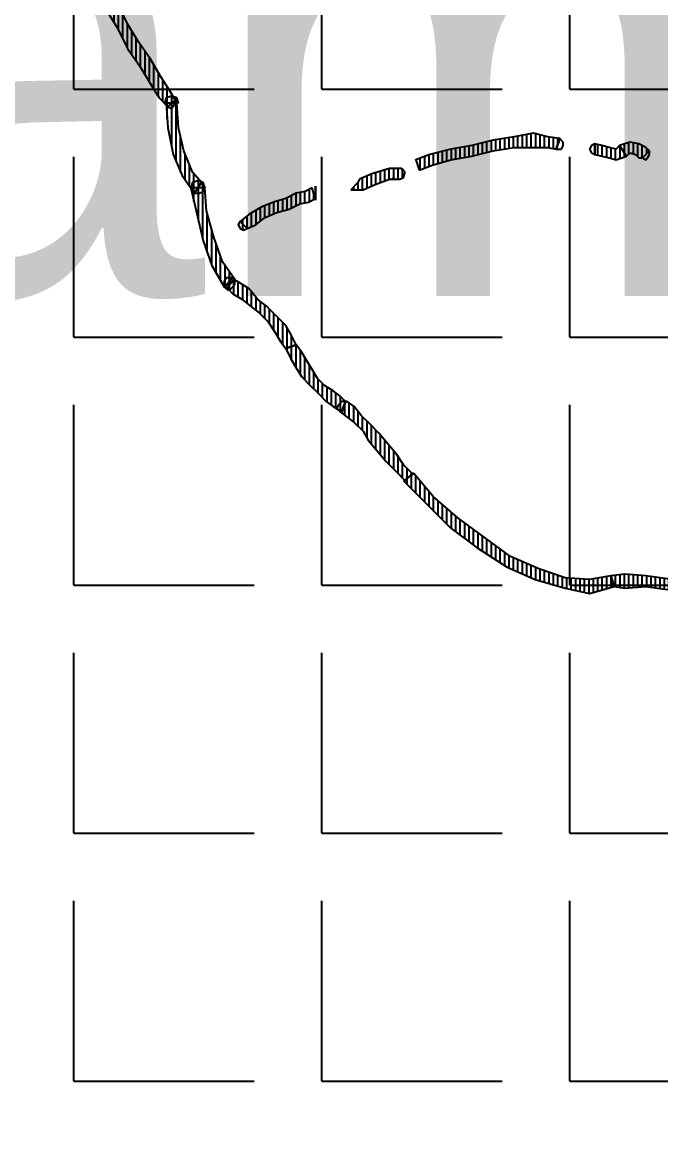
# Model space of a CAD drawing. Header units: millimetres. Extents: x 11489 to 12006, y 36725 to 37730.
# Drawn here: x 11658.64 to 11676.63, y 36900.3 to 36931.5 of the extents above; entities that cross this region are included whole.
import ezdxf

# ---------------------------------------------------------------- set-up
doc = ezdxf.new("R2010")
doc.units = ezdxf.units.MM
doc.layers.add('OC-Mutfak_Ekipman', color=252, linetype='Continuous')
doc.styles.add('TAKSİM', font='GOTHIC.TTF', dxfattribs={"height": 7})
pattern_1 = [(360, (-19413.11011, 29189.02214), (1e-16, 0.125), [25])]

# ---------------------------------------------------------------- blocks, each defined once
blk = doc.blocks.new('A$C0b4f8896')
at = {"ltscale": 30}
h = blk.add_hatch(dxfattribs=at)
h.set_pattern_fill('DC_LINES', color=256, scale=0.1, style=0)
h.set_pattern_definition(pattern_1)
edge = h.paths.add_edge_path(flags=0)
edge.add_line((15.051, 62.141), (15.151, 62.19))
edge.add_line((15.151, 62.19), (15.399, 62.339))
edge.add_line((15.399, 62.339), (15.796, 62.586))
edge.add_line((15.796, 62.586), (16.293, 62.883))
edge.add_line((16.293, 62.883), (16.79, 63.229))
edge.add_line((16.79, 63.229), (17.287, 63.526))
edge.add_line((17.287, 63.526), (17.783, 63.773))
edge.add_line((17.783, 63.773), (18.181, 64.021))
edge.add_line((18.181, 64.021), (18.429, 64.169))
edge.add_line((18.429, 64.169), (18.23, 64.467))
edge.add_line((18.23, 64.467), (17.982, 64.318))
edge.add_line((17.982, 64.318), (17.585, 64.07))
edge.add_line((17.585, 64.07), (17.187, 63.823))
edge.add_line((17.187, 63.823), (16.591, 63.526))
edge.add_line((16.591, 63.526), (16.094, 63.18))
edge.add_line((16.094, 63.18), (15.598, 62.883))
edge.add_line((15.598, 62.883), (15.2, 62.636))
edge.add_line((15.2, 62.636), (14.952, 62.389))
edge.add_line((14.952, 62.389), (15.051, 62.438))
edge.add_line((15.051, 62.438), (14.952, 62.389))
edge.add_line((14.952, 62.389), (14.902, 62.289))
edge.add_line((14.902, 62.289), (14.952, 62.24))
edge.add_line((14.952, 62.24), (15.051, 62.19))
edge.add_line((15.051, 62.19), (15.151, 62.19))
h = blk.add_hatch(dxfattribs=at)
h.set_pattern_fill('DC_LINES', color=256, scale=0.1, style=0)
h.set_pattern_definition(pattern_1)
edge = h.paths.add_edge_path(flags=0)
edge.add_line((18.23, 64.467), (17.982, 64.318))
edge.add_line((17.982, 64.318), (17.585, 64.07))
edge.add_line((17.585, 64.07), (17.187, 63.823))
edge.add_line((17.187, 63.823), (16.591, 63.526))
edge.add_line((16.591, 63.526), (16.094, 63.18))
edge.add_line((16.094, 63.18), (15.598, 62.883))
edge.add_line((15.598, 62.883), (15.2, 62.636))
edge.add_line((15.2, 62.636), (14.952, 62.389))
edge.add_line((14.952, 62.389), (15.151, 62.19))
edge.add_line((15.151, 62.19), (15.399, 62.339))
edge.add_line((15.399, 62.339), (15.796, 62.586))
edge.add_line((15.796, 62.586), (16.293, 62.883))
edge.add_line((16.293, 62.883), (16.79, 63.229))
edge.add_line((16.79, 63.229), (17.287, 63.526))
edge.add_line((17.287, 63.526), (17.783, 63.773))
edge.add_line((17.783, 63.773), (18.181, 64.021))
edge.add_line((18.181, 64.021), (18.429, 64.169))
h = blk.add_hatch(dxfattribs=at)
h.set_pattern_fill('DC_LINES', color=256, scale=0.1, style=0)
h.set_pattern_definition(pattern_1)
edge = h.paths.add_edge_path(flags=0)
edge.add_line((14.952, 62.389), (15.051, 62.438))
edge.add_line((15.051, 62.438), (14.356, 62.389))
edge.add_line((14.356, 62.389), (13.611, 62.24))
edge.add_line((13.611, 62.24), (13.015, 61.992))
edge.add_line((13.015, 61.992), (12.518, 61.646))
edge.add_line((12.518, 61.646), (12.816, 61.448))
edge.add_line((12.816, 61.448), (13.114, 61.695))
edge.add_line((13.114, 61.695), (13.71, 61.943))
edge.add_line((13.71, 61.943), (14.356, 62.092))
edge.add_line((14.356, 62.092), (15.051, 62.141))
edge.add_line((15.051, 62.141), (15.151, 62.19))
edge.add_line((15.151, 62.19), (15.051, 62.092))
edge.add_line((15.051, 62.092), (15.2, 62.141))
edge.add_line((15.2, 62.141), (15.25, 62.289))
edge.add_line((15.25, 62.289), (15.2, 62.438))
edge.add_line((15.2, 62.438), (15.051, 62.487))
h = blk.add_hatch(dxfattribs=at)
h.set_pattern_fill('DC_LINES', color=256, scale=0.1, style=0)
h.set_pattern_definition(pattern_1)
edge = h.paths.add_edge_path(flags=0)
edge.add_line((12.667, 61.35), (12.816, 61.448))
edge.add_line((12.816, 61.448), (13.114, 61.695))
edge.add_line((13.114, 61.695), (13.71, 61.943))
edge.add_line((13.71, 61.943), (14.356, 62.092))
edge.add_line((14.356, 62.092), (15.051, 62.141))
edge.add_line((15.051, 62.141), (15.051, 62.438))
edge.add_line((15.051, 62.438), (14.356, 62.389))
edge.add_line((14.356, 62.389), (13.611, 62.24))
edge.add_line((13.611, 62.24), (13.015, 61.992))
edge.add_line((13.015, 61.992), (12.518, 61.646))
edge.add_line((12.518, 61.646), (12.667, 61.745))
edge.add_line((12.667, 61.745), (12.518, 61.646))
edge.add_line((12.518, 61.646), (12.518, 61.498))
edge.add_line((12.518, 61.498), (12.568, 61.398))
edge.add_line((12.568, 61.398), (12.717, 61.35))
edge.add_line((12.717, 61.35), (12.816, 61.448))
h = blk.add_hatch(dxfattribs=at)
h.set_pattern_fill('DC_LINES', color=256, scale=0.1, style=0)
h.set_pattern_definition(pattern_1)
edge = h.paths.add_edge_path(flags=0)
edge.add_line((9.836, 60.756), (10.084, 60.508))
edge.add_line((10.084, 60.508), (10.581, 60.854))
edge.add_line((10.581, 60.854), (11.276, 61.102))
edge.add_line((11.276, 61.102), (12.021, 61.3))
edge.add_line((12.021, 61.3), (12.667, 61.35))
edge.add_line((12.667, 61.35), (12.667, 61.745))
edge.add_line((12.667, 61.745), (12.021, 61.597))
edge.add_line((12.021, 61.597), (11.177, 61.398))
edge.add_line((11.177, 61.398), (10.481, 61.151))
edge.add_line((10.481, 61.151), (9.885, 60.806))
edge.add_line((9.885, 60.806), (10.134, 60.558))
edge.add_line((10.134, 60.558), (9.885, 60.806))
edge.add_line((9.885, 60.806), (9.786, 60.706))
edge.add_line((9.786, 60.706), (9.836, 60.607))
edge.add_line((9.836, 60.607), (9.935, 60.508))
edge.add_line((9.935, 60.508), (10.084, 60.508))
h = blk.add_hatch(dxfattribs=at)
h.set_pattern_fill('DC_LINES', color=256, scale=0.1, style=0)
h.set_pattern_definition(pattern_1)
edge = h.paths.add_edge_path(flags=0)
edge.add_line((12.518, 61.646), (12.667, 61.745))
edge.add_line((12.667, 61.745), (12.021, 61.597))
edge.add_line((12.021, 61.597), (11.177, 61.398))
edge.add_line((11.177, 61.398), (10.481, 61.151))
edge.add_line((10.481, 61.151), (9.885, 60.806))
edge.add_line((9.885, 60.806), (10.084, 60.508))
edge.add_line((10.084, 60.508), (10.581, 60.854))
edge.add_line((10.581, 60.854), (11.276, 61.102))
edge.add_line((11.276, 61.102), (12.021, 61.3))
edge.add_line((12.021, 61.3), (12.667, 61.35))
edge.add_line((12.667, 61.35), (12.816, 61.448))
edge.add_line((12.816, 61.448), (12.667, 61.35))
edge.add_line((12.667, 61.35), (12.816, 61.398))
edge.add_line((12.816, 61.398), (12.866, 61.548))
edge.add_line((12.866, 61.548), (12.816, 61.695))
edge.add_line((12.816, 61.695), (12.667, 61.745))
h = blk.add_hatch(dxfattribs=at)
h.set_pattern_fill('DC_LINES', color=256, scale=0.1, style=0)
h.set_pattern_definition(pattern_1)
edge = h.paths.add_edge_path(flags=0)
edge.add_line((9.836, 60.756), (9.836, 60.706))
edge.add_line((9.836, 60.706), (9.687, 60.558))
edge.add_line((9.687, 60.558), (9.537, 60.311))
edge.add_line((9.537, 60.311), (9.339, 60.063))
edge.add_line((9.339, 60.063), (9.14, 59.815))
edge.add_line((9.14, 59.815), (8.892, 59.568))
edge.add_line((8.892, 59.568), (8.594, 59.37))
edge.add_line((8.594, 59.37), (8.345, 59.222))
edge.add_line((8.345, 59.222), (8.147, 59.073))
edge.add_line((8.147, 59.073), (8.246, 58.776))
edge.add_line((8.246, 58.776), (8.544, 58.925))
edge.add_line((8.544, 58.925), (8.792, 59.073))
edge.add_line((8.792, 59.073), (9.09, 59.37))
edge.add_line((9.09, 59.37), (9.339, 59.618))
edge.add_line((9.339, 59.618), (9.537, 59.865))
edge.add_line((9.537, 59.865), (9.836, 60.112))
edge.add_line((9.836, 60.112), (9.984, 60.359))
edge.add_line((9.984, 60.359), (10.134, 60.607))
edge.add_line((10.134, 60.607), (10.134, 60.558))
edge.add_line((10.134, 60.558), (10.134, 60.607))
edge.add_line((10.134, 60.607), (10.134, 60.756))
edge.add_line((10.134, 60.756), (10.034, 60.806))
edge.add_line((10.034, 60.806), (9.885, 60.806))
edge.add_line((9.885, 60.806), (9.836, 60.706))
h = blk.add_hatch(dxfattribs=at)
h.set_pattern_fill('DC_LINES', color=256, scale=0.1, style=0)
h.set_pattern_definition(pattern_1)
edge = h.paths.add_edge_path(flags=0)
edge.add_line((9.885, 60.806), (9.836, 60.706))
edge.add_line((9.836, 60.706), (9.687, 60.558))
edge.add_line((9.687, 60.558), (9.537, 60.311))
edge.add_line((9.537, 60.311), (9.339, 60.063))
edge.add_line((9.339, 60.063), (9.14, 59.815))
edge.add_line((9.14, 59.815), (8.892, 59.568))
edge.add_line((8.892, 59.568), (8.594, 59.37))
edge.add_line((8.594, 59.37), (8.345, 59.222))
edge.add_line((8.345, 59.222), (8.147, 59.073))
edge.add_line((8.147, 59.073), (8.246, 58.776))
edge.add_line((8.246, 58.776), (8.544, 58.925))
edge.add_line((8.544, 58.925), (8.792, 59.073))
edge.add_line((8.792, 59.073), (9.09, 59.37))
edge.add_line((9.09, 59.37), (9.339, 59.618))
edge.add_line((9.339, 59.618), (9.537, 59.865))
edge.add_line((9.537, 59.865), (9.836, 60.112))
edge.add_line((9.836, 60.112), (9.984, 60.359))
edge.add_line((9.984, 60.359), (10.134, 60.607))
edge.add_line((10.134, 60.607), (10.084, 60.508))
edge.add_line((10.084, 60.508), (10.134, 60.607))
edge.add_line((10.134, 60.607), (10.134, 60.756))
edge.add_line((10.134, 60.756), (10.034, 60.806))
edge.add_line((10.034, 60.806), (9.885, 60.806))
edge.add_line((9.885, 60.806), (9.836, 60.706))
h = blk.add_hatch(dxfattribs=at)
h.set_pattern_fill('DC_LINES', color=256, scale=0.1, style=0)
h.set_pattern_definition(pattern_1)
edge = h.paths.add_edge_path(flags=0)
edge.add_line((11.723, 60.359), (11.624, 60.409))
edge.add_line((11.624, 60.409), (11.524, 60.359))
edge.add_line((11.524, 60.359), (11.475, 60.261))
edge.add_line((11.475, 60.261), (11.524, 60.162))
h = blk.add_hatch(dxfattribs=at)
h.set_pattern_fill('DC_LINES', color=256, scale=0.1, style=0)
h.set_pattern_definition(pattern_1)
edge = h.paths.add_edge_path(flags=0)
edge.add_line((12.319, 58.232), (12.667, 58.331))
edge.add_line((12.667, 58.331), (12.568, 58.529))
edge.add_line((12.568, 58.529), (12.518, 58.776))
edge.add_line((12.518, 58.776), (12.369, 59.073))
edge.add_line((12.369, 59.073), (12.27, 59.42))
edge.add_line((12.27, 59.42), (12.121, 59.767))
edge.add_line((12.121, 59.767), (11.922, 60.112))
edge.add_line((11.922, 60.112), (11.723, 60.359))
edge.add_line((11.723, 60.359), (11.524, 60.162))
edge.add_line((11.524, 60.162), (11.624, 59.915))
edge.add_line((11.624, 59.915), (11.822, 59.667))
edge.add_line((11.822, 59.667), (11.971, 59.321))
edge.add_line((11.971, 59.321), (12.071, 58.975))
edge.add_line((12.071, 58.975), (12.22, 58.678))
edge.add_line((12.22, 58.678), (12.27, 58.431))
edge.add_line((12.27, 58.431), (12.369, 58.232))
edge.add_line((12.369, 58.232), (12.717, 58.232))
h = blk.add_hatch(dxfattribs=at)
h.set_pattern_fill('DC_LINES', color=256, scale=0.1, style=0)
h.set_pattern_definition(pattern_1)
edge = h.paths.add_edge_path(flags=0)
edge.add_line((8.147, 59.073), (7.849, 58.925))
edge.add_line((7.849, 58.925), (7.6, 58.776))
edge.add_line((7.6, 58.776), (7.352, 58.628))
edge.add_line((7.352, 58.628), (7.103, 58.381))
edge.add_line((7.103, 58.381), (6.905, 58.183))
edge.add_line((6.905, 58.183), (6.656, 57.936))
edge.add_line((6.656, 57.936), (6.507, 57.737))
edge.add_line((6.507, 57.737), (6.358, 57.49))
edge.add_line((6.358, 57.49), (6.656, 57.392))
edge.add_line((6.656, 57.392), (6.805, 57.54))
edge.add_line((6.805, 57.54), (6.954, 57.737))
edge.add_line((6.954, 57.737), (7.103, 57.985))
edge.add_line((7.103, 57.985), (7.302, 58.183))
edge.add_line((7.302, 58.183), (7.551, 58.331))
edge.add_line((7.551, 58.331), (7.799, 58.479))
edge.add_line((7.799, 58.479), (8.047, 58.628))
edge.add_line((8.047, 58.628), (8.246, 58.776))
h = blk.add_hatch(dxfattribs=at)
h.set_pattern_fill('DC_LINES', color=256, scale=0.1, style=0)
h.set_pattern_definition(pattern_1)
edge = h.paths.add_edge_path(flags=0)
edge.add_line((8.147, 59.073), (7.849, 58.925))
edge.add_line((7.849, 58.925), (7.6, 58.776))
edge.add_line((7.6, 58.776), (7.352, 58.628))
edge.add_line((7.352, 58.628), (7.103, 58.381))
edge.add_line((7.103, 58.381), (6.905, 58.183))
edge.add_line((6.905, 58.183), (6.656, 57.936))
edge.add_line((6.656, 57.936), (6.507, 57.737))
edge.add_line((6.507, 57.737), (6.358, 57.49))
edge.add_line((6.358, 57.49), (6.656, 57.392))
edge.add_line((6.656, 57.392), (6.805, 57.54))
edge.add_line((6.805, 57.54), (6.954, 57.737))
edge.add_line((6.954, 57.737), (7.103, 57.985))
edge.add_line((7.103, 57.985), (7.302, 58.183))
edge.add_line((7.302, 58.183), (7.551, 58.331))
edge.add_line((7.551, 58.331), (7.799, 58.479))
edge.add_line((7.799, 58.479), (8.047, 58.628))
edge.add_line((8.047, 58.628), (8.246, 58.776))
h = blk.add_hatch(dxfattribs=at)
h.set_pattern_fill('DC_LINES', color=256, scale=0.1, style=0)
h.set_pattern_definition(pattern_1)
edge = h.paths.add_edge_path(flags=0)
edge.add_line((6.358, 57.49), (6.358, 57.54))
edge.add_line((6.358, 57.54), (6.209, 57.342))
edge.add_line((6.209, 57.342), (6.06, 57.144))
edge.add_line((6.06, 57.144), (5.812, 56.896))
edge.add_line((5.812, 56.896), (5.564, 56.748))
edge.add_line((5.564, 56.748), (5.266, 56.501))
edge.add_line((5.266, 56.501), (4.967, 56.254))
edge.add_line((4.967, 56.254), (4.669, 55.957))
edge.add_line((4.669, 55.957), (4.421, 55.709))
edge.add_line((4.421, 55.709), (4.62, 55.512))
edge.add_line((4.62, 55.512), (4.868, 55.759))
edge.add_line((4.868, 55.759), (5.166, 55.957))
edge.add_line((5.166, 55.957), (5.464, 56.204))
edge.add_line((5.464, 56.204), (5.762, 56.451))
edge.add_line((5.762, 56.451), (6.011, 56.698))
edge.add_line((6.011, 56.698), (6.259, 56.946))
edge.add_line((6.259, 56.946), (6.507, 57.144))
edge.add_line((6.507, 57.144), (6.656, 57.342))
edge.add_line((6.656, 57.342), (6.656, 57.392))
edge.add_line((6.656, 57.392), (6.656, 57.342))
edge.add_line((6.656, 57.342), (6.656, 57.49))
edge.add_line((6.656, 57.49), (6.557, 57.589))
edge.add_line((6.557, 57.589), (6.458, 57.639))
edge.add_line((6.458, 57.639), (6.358, 57.54))
h = blk.add_hatch(dxfattribs=at)
h.set_pattern_fill('DC_LINES', color=256, scale=0.1, style=0)
h.set_pattern_definition(pattern_1)
edge = h.paths.add_edge_path(flags=0)
edge.add_line((6.358, 57.49), (6.358, 57.54))
edge.add_line((6.358, 57.54), (6.209, 57.342))
edge.add_line((6.209, 57.342), (6.06, 57.144))
edge.add_line((6.06, 57.144), (5.812, 56.896))
edge.add_line((5.812, 56.896), (5.564, 56.748))
edge.add_line((5.564, 56.748), (5.266, 56.501))
edge.add_line((5.266, 56.501), (4.967, 56.254))
edge.add_line((4.967, 56.254), (4.669, 55.957))
edge.add_line((4.669, 55.957), (4.421, 55.709))
edge.add_line((4.421, 55.709), (4.62, 55.512))
edge.add_line((4.62, 55.512), (4.868, 55.759))
edge.add_line((4.868, 55.759), (5.166, 55.957))
edge.add_line((5.166, 55.957), (5.464, 56.204))
edge.add_line((5.464, 56.204), (5.762, 56.451))
edge.add_line((5.762, 56.451), (6.011, 56.698))
edge.add_line((6.011, 56.698), (6.259, 56.946))
edge.add_line((6.259, 56.946), (6.507, 57.144))
edge.add_line((6.507, 57.144), (6.656, 57.342))
edge.add_line((6.656, 57.342), (6.656, 57.392))
h = blk.add_hatch(dxfattribs=at)
h.set_pattern_fill('DC_LINES', color=256, scale=0.1, style=0)
h.set_pattern_definition(pattern_1)
edge = h.paths.add_edge_path(flags=0)
edge.add_line((13.164, 55.759), (13.213, 55.809))
edge.add_line((13.213, 55.809), (13.213, 56.154))
edge.add_line((13.213, 56.154), (13.064, 56.649))
edge.add_line((13.064, 56.649), (12.915, 56.995))
edge.add_line((12.915, 56.995), (12.816, 57.045))
edge.add_line((12.816, 57.045), (12.617, 57.243))
edge.add_line((12.617, 57.243), (12.617, 56.896))
edge.add_line((12.617, 56.896), (12.766, 56.551))
edge.add_line((12.766, 56.551), (12.915, 56.154))
edge.add_line((12.915, 56.154), (12.915, 56.006))
edge.add_line((12.915, 56.006), (12.965, 56.056))
edge.add_line((12.965, 56.056), (12.915, 56.006))
edge.add_line((12.915, 56.006), (12.915, 55.857))
edge.add_line((12.915, 55.857), (12.965, 55.759))
edge.add_line((12.965, 55.759), (13.114, 55.709))
edge.add_line((13.114, 55.709), (13.213, 55.809))
h = blk.add_hatch(dxfattribs=at)
h.set_pattern_fill('DC_LINES', color=256, scale=0.1, style=0)
h.set_pattern_definition(pattern_1)
edge = h.paths.add_edge_path(flags=0)
edge.add_line((1.739, 49.921), (1.639, 50.515))
edge.add_line((1.639, 50.515), (1.689, 51.207))
edge.add_line((1.689, 51.207), (1.937, 51.949))
edge.add_line((1.937, 51.949), (2.285, 52.741))
edge.add_line((2.285, 52.741), (2.831, 53.482))
edge.add_line((2.831, 53.482), (3.378, 54.225))
edge.add_line((3.378, 54.225), (3.974, 54.918))
edge.add_line((3.974, 54.918), (4.62, 55.462))
edge.add_line((4.62, 55.462), (4.421, 55.759))
edge.add_line((4.421, 55.759), (3.775, 55.115))
edge.add_line((3.775, 55.115), (3.08, 54.423))
edge.add_line((3.08, 54.423), (2.533, 53.681))
edge.add_line((2.533, 53.681), (1.987, 52.84))
edge.add_line((1.987, 52.84), (1.639, 52.048))
edge.add_line((1.639, 52.048), (1.391, 51.207))
edge.add_line((1.391, 51.207), (1.242, 50.515))
edge.add_line((1.242, 50.515), (1.441, 49.821))
h = blk.add_hatch(dxfattribs=at)
h.set_pattern_fill('DC_LINES', color=256, scale=0.1, style=0)
h.set_pattern_definition(pattern_1)
edge = h.paths.add_edge_path(flags=0)
edge.add_line((4.421, 55.709), (4.421, 55.759))
edge.add_line((4.421, 55.759), (3.775, 55.115))
edge.add_line((3.775, 55.115), (3.08, 54.423))
edge.add_line((3.08, 54.423), (2.533, 53.681))
edge.add_line((2.533, 53.681), (1.987, 52.84))
edge.add_line((1.987, 52.84), (1.639, 52.048))
edge.add_line((1.639, 52.048), (1.391, 51.207))
edge.add_line((1.391, 51.207), (1.242, 50.515))
edge.add_line((1.242, 50.515), (1.441, 49.821))
edge.add_line((1.441, 49.821), (1.739, 49.921))
edge.add_line((1.739, 49.921), (1.639, 50.515))
edge.add_line((1.639, 50.515), (1.689, 51.207))
edge.add_line((1.689, 51.207), (1.937, 51.949))
edge.add_line((1.937, 51.949), (2.285, 52.741))
edge.add_line((2.285, 52.741), (2.831, 53.482))
edge.add_line((2.831, 53.482), (3.378, 54.225))
edge.add_line((3.378, 54.225), (3.974, 54.918))
edge.add_line((3.974, 54.918), (4.62, 55.462))
edge.add_line((4.62, 55.462), (4.62, 55.512))
h = blk.add_hatch(dxfattribs=at)
h.set_pattern_fill('DC_LINES', color=256, scale=0.1, style=0)
h.set_pattern_definition(pattern_1)
edge = h.paths.add_edge_path(flags=0)
edge.add_line((14.058, 51.355), (14.107, 51.702))
edge.add_line((14.107, 51.702), (14.207, 52.098))
edge.add_line((14.207, 52.098), (14.107, 52.642))
edge.add_line((14.107, 52.642), (14.008, 53.235))
edge.add_line((14.008, 53.235), (13.859, 53.829))
edge.add_line((13.859, 53.829), (13.76, 54.423))
edge.add_line((13.76, 54.423), (13.611, 55.017))
edge.add_line((13.611, 55.017), (13.462, 55.412))
edge.add_line((13.462, 55.412), (13.164, 55.313))
edge.add_line((13.164, 55.313), (13.313, 54.918))
edge.add_line((13.313, 54.918), (13.462, 54.423))
edge.add_line((13.462, 54.423), (13.561, 53.829))
edge.add_line((13.561, 53.829), (13.71, 53.235))
edge.add_line((13.71, 53.235), (13.809, 52.642))
edge.add_line((13.809, 52.642), (13.809, 52.098))
edge.add_line((13.809, 52.098), (13.809, 51.702))
edge.add_line((13.809, 51.702), (13.76, 51.454))
h = blk.add_hatch(dxfattribs=at)
h.set_pattern_fill('DC_LINES', color=256, scale=0.1, style=0)
h.set_pattern_definition(pattern_1)
edge = h.paths.add_edge_path(flags=0)
edge.add_line((13.859, 49.673), (13.76, 49.772))
edge.add_line((13.76, 49.772), (13.809, 49.97))
edge.add_line((13.809, 49.97), (13.859, 50.168))
edge.add_line((13.859, 50.168), (13.909, 50.366))
edge.add_line((13.909, 50.366), (13.611, 50.366))
edge.add_line((13.611, 50.366), (13.561, 50.168))
edge.add_line((13.561, 50.168), (13.511, 49.97))
edge.add_line((13.511, 49.97), (13.462, 49.772))
edge.add_line((13.462, 49.772), (13.561, 49.476))
h = blk.add_hatch(dxfattribs=at)
h.set_pattern_fill('DC_LINES', color=256, scale=0.1, style=0)
h.set_pattern_definition(pattern_1)
edge = h.paths.add_edge_path(flags=0)
edge.add_line((1.54, 44.231), (1.54, 44.28))
edge.add_line((1.54, 44.28), (1.54, 44.775))
edge.add_line((1.54, 44.775), (1.54, 45.468))
edge.add_line((1.54, 45.468), (1.49, 46.358))
edge.add_line((1.49, 46.358), (1.59, 47.299))
edge.add_line((1.59, 47.299), (1.639, 48.188))
edge.add_line((1.639, 48.188), (1.739, 48.931))
edge.add_line((1.739, 48.931), (1.788, 49.524))
edge.add_line((1.788, 49.524), (1.739, 49.921))
edge.add_line((1.739, 49.921), (1.441, 49.821))
edge.add_line((1.441, 49.821), (1.391, 49.524))
edge.add_line((1.391, 49.524), (1.441, 48.931))
edge.add_line((1.441, 48.931), (1.341, 48.188))
edge.add_line((1.341, 48.188), (1.292, 47.299))
edge.add_line((1.292, 47.299), (1.192, 46.358))
edge.add_line((1.192, 46.358), (1.143, 45.468))
edge.add_line((1.143, 45.468), (1.143, 44.775))
edge.add_line((1.143, 44.775), (1.242, 44.182))
edge.add_line((1.242, 44.182), (1.242, 44.231))
h = blk.add_hatch(dxfattribs=at)
h.set_pattern_fill('DC_LINES', color=256, scale=0.1, style=0)
h.set_pattern_definition(pattern_1)
edge = h.paths.add_edge_path(flags=0)
edge.add_line((1.441, 49.821), (1.391, 49.524))
edge.add_line((1.391, 49.524), (1.441, 48.931))
edge.add_line((1.441, 48.931), (1.341, 48.188))
edge.add_line((1.341, 48.188), (1.292, 47.299))
edge.add_line((1.292, 47.299), (1.192, 46.358))
edge.add_line((1.192, 46.358), (1.143, 45.468))
edge.add_line((1.143, 45.468), (1.143, 44.775))
edge.add_line((1.143, 44.775), (1.242, 44.182))
edge.add_line((1.242, 44.182), (1.54, 44.28))
edge.add_line((1.54, 44.28), (1.54, 44.775))
edge.add_line((1.54, 44.775), (1.54, 45.468))
edge.add_line((1.54, 45.468), (1.49, 46.358))
edge.add_line((1.49, 46.358), (1.59, 47.299))
edge.add_line((1.59, 47.299), (1.639, 48.188))
edge.add_line((1.639, 48.188), (1.739, 48.931))
edge.add_line((1.739, 48.931), (1.788, 49.524))
edge.add_line((1.788, 49.524), (1.739, 49.921))
h = blk.add_hatch(dxfattribs=at)
h.set_pattern_fill('DC_LINES', color=256, scale=0.1, style=0)
h.set_pattern_definition(pattern_1)
edge = h.paths.add_edge_path(flags=0)
edge.add_line((13.71, 48.832), (13.809, 48.931))
edge.add_line((13.809, 48.931), (13.909, 49.129))
edge.add_line((13.909, 49.129), (13.958, 49.376))
edge.add_line((13.958, 49.376), (13.859, 49.673))
edge.add_line((13.859, 49.673), (13.561, 49.476))
edge.add_line((13.561, 49.476), (13.66, 49.376))
edge.add_line((13.66, 49.376), (13.611, 49.228))
edge.add_line((13.611, 49.228), (13.511, 49.129))
edge.add_line((13.511, 49.129), (13.511, 49.03))
for p, q in [((17.585, 64.07), (17.187, 63.823)), ((17.585, 64.07), (17.187, 63.823)), ((17.187, 63.823), (16.591, 63.526)), ((17.187, 63.823), (16.591, 63.526)), ((17.287, 63.526), (17.783, 63.773)), ((17.287, 63.526), (17.783, 63.773)), ((16.591, 63.526), (16.094, 63.18)), ((16.591, 63.526), (16.094, 63.18)), ((16.79, 63.229), (17.287, 63.526)), ((16.79, 63.229), (17.287, 63.526)), ((16.094, 63.18), (15.598, 62.883)), ((16.094, 63.18), (15.598, 62.883)), ((16.293, 62.883), (16.79, 63.229)), ((16.293, 62.883), (16.79, 63.229)), ((15.598, 62.883), (15.2, 62.636)), ((15.598, 62.883), (15.2, 62.636)), ((15.796, 62.586), (16.293, 62.883)), ((15.796, 62.586), (16.293, 62.883)), ((15.051, 62.438), (14.356, 62.389)), ((15.051, 62.438), (14.356, 62.389)), ((15.2, 62.636), (14.952, 62.389)), ((15.2, 62.636), (14.952, 62.389)), ((15.051, 62.487), (14.952, 62.389)), ((14.952, 62.389), (15.051, 62.438)), ((15.051, 62.438), (14.952, 62.389)), ((14.952, 62.389), (15.051, 62.438)), ((15.2, 62.438), (15.051, 62.487)), ((15.051, 62.141), (15.051, 62.438)), ((15.25, 62.289), (15.2, 62.438)), ((15.399, 62.339), (15.796, 62.586)), ((15.399, 62.339), (15.796, 62.586)), ((13.611, 62.24), (13.015, 61.992)), ((13.611, 62.24), (13.015, 61.992)), ((14.356, 62.389), (13.611, 62.24)), ((14.356, 62.389), (13.611, 62.24)), ((13.71, 61.943), (14.356, 62.092)), ((13.71, 61.943), (14.356, 62.092)), ((14.356, 62.092), (15.051, 62.141)), ((14.356, 62.092), (15.051, 62.141)), ((14.952, 62.389), (14.902, 62.289)), ((14.902, 62.289), (14.952, 62.24)), ((14.952, 62.389), (15.151, 62.19)), ((14.952, 62.389), (14.952, 62.389)), ((14.952, 62.24), (15.051, 62.19)), ((15.051, 62.141), (15.151, 62.19)), ((15.051, 62.19), (15.151, 62.19)), ((15.151, 62.19), (15.051, 62.141)), ((15.051, 62.141), (15.151, 62.19)), ((15.151, 62.19), (15.051, 62.092)), ((15.051, 62.141), (15.051, 62.141)), ((15.051, 62.092), (15.2, 62.141)), ((15.151, 62.19), (15.399, 62.339)), ((15.151, 62.19), (15.399, 62.339)), ((15.2, 62.141), (15.25, 62.289)), ((13.015, 61.992), (12.518, 61.646)), ((13.015, 61.992), (12.518, 61.646)), ((13.114, 61.695), (13.71, 61.943)), ((13.114, 61.695), (13.71, 61.943)), ((12.021, 61.597), (11.177, 61.398)), ((12.021, 61.597), (11.177, 61.398)), ((12.667, 61.745), (12.021, 61.597)), ((12.667, 61.745), (12.021, 61.597)), ((12.518, 61.646), (12.667, 61.745)), ((12.667, 61.745), (12.518, 61.646)), ((12.518, 61.646), (12.667, 61.745)), ((12.667, 61.745), (12.518, 61.646)), ((12.518, 61.646), (12.518, 61.498)), ((12.518, 61.646), (12.816, 61.448)), ((12.518, 61.646), (12.518, 61.646)), ((12.518, 61.498), (12.568, 61.398)), ((12.667, 61.35), (12.667, 61.745)), ((12.816, 61.695), (12.667, 61.745)), ((12.816, 61.448), (13.114, 61.695)), ((12.816, 61.448), (13.114, 61.695)), ((12.866, 61.548), (12.816, 61.695)), ((12.816, 61.398), (12.866, 61.548)), ((10.481, 61.151), (9.885, 60.806)), ((10.481, 61.151), (9.885, 60.806)), ((11.177, 61.398), (10.481, 61.151)), ((11.177, 61.398), (10.481, 61.151)), ((11.276, 61.102), (12.021, 61.3)), ((11.276, 61.102), (12.021, 61.3)), ((12.021, 61.3), (12.667, 61.35)), ((12.021, 61.3), (12.667, 61.35)), ((12.568, 61.398), (12.717, 61.35)), ((12.667, 61.35), (12.816, 61.448)), ((12.816, 61.448), (12.667, 61.35)), ((12.667, 61.35), (12.816, 61.448)), ((12.816, 61.448), (12.667, 61.35)), ((12.667, 61.35), (12.816, 61.398)), ((12.667, 61.35), (12.667, 61.35)), ((12.717, 61.35), (12.816, 61.448)), ((10.084, 60.508), (10.581, 60.854)), ((10.084, 60.508), (10.581, 60.854)), ((10.581, 60.854), (11.276, 61.102)), ((10.581, 60.854), (11.276, 61.102)), ((9.687, 60.558), (9.537, 60.311)), ((9.687, 60.558), (9.537, 60.311)), ((9.836, 60.706), (9.687, 60.558)), ((9.836, 60.706), (9.687, 60.558)), ((9.885, 60.806), (9.786, 60.706)), ((9.786, 60.706), (9.836, 60.607)), ((9.885, 60.806), (9.836, 60.706)), ((9.885, 60.806), (9.836, 60.706)), ((9.885, 60.806), (9.836, 60.706)), ((9.836, 60.706), (9.885, 60.806)), ((9.836, 60.756), (10.084, 60.508)), ((10.084, 60.508), (9.836, 60.756)), ((9.836, 60.756), (9.836, 60.756)), ((9.836, 60.756), (9.836, 60.706)), ((9.836, 60.706), (9.836, 60.756)), ((9.836, 60.756), (9.836, 60.756)), ((9.836, 60.607), (9.935, 60.508)), ((9.885, 60.806), (10.134, 60.558)), ((10.134, 60.558), (9.885, 60.806)), ((9.885, 60.806), (10.084, 60.508)), ((10.034, 60.806), (9.885, 60.806)), ((10.034, 60.806), (9.885, 60.806)), ((9.885, 60.806), (9.885, 60.806)), ((9.984, 60.359), (10.134, 60.607)), ((9.984, 60.359), (10.134, 60.607)), ((10.134, 60.756), (10.034, 60.806)), ((10.134, 60.756), (10.034, 60.806)), ((10.134, 60.607), (10.084, 60.508)), ((10.084, 60.508), (10.134, 60.607)), ((10.134, 60.607), (10.134, 60.756)), ((10.134, 60.607), (10.134, 60.756)), ((10.134, 60.607), (10.134, 60.558)), ((10.134, 60.558), (10.134, 60.607)), ((9.537, 60.311), (9.339, 60.063)), ((9.537, 60.311), (9.339, 60.063)), ((9.836, 60.112), (9.984, 60.359)), ((9.836, 60.112), (9.984, 60.359)), ((9.935, 60.508), (10.084, 60.508)), ((11.524, 60.359), (11.475, 60.261)), ((11.475, 60.261), (11.524, 60.162)), ((11.624, 60.409), (11.524, 60.359)), ((11.723, 60.359), (11.524, 60.162)), ((11.524, 60.162), (11.723, 60.359)), ((11.723, 60.359), (11.624, 60.409)), ((11.922, 60.112), (11.723, 60.359)), ((11.723, 60.359), (11.723, 60.359)), ((9.339, 60.063), (9.14, 59.815)), ((9.339, 60.063), (9.14, 59.815)), ((9.537, 59.865), (9.836, 60.112)), ((9.537, 59.865), (9.836, 60.112)), ((11.524, 60.162), (11.624, 59.915)), ((11.624, 59.915), (11.822, 59.667)), ((12.121, 59.767), (11.922, 60.112)), ((9.14, 59.815), (8.892, 59.568)), ((9.14, 59.815), (8.892, 59.568)), ((9.09, 59.37), (9.339, 59.618)), ((9.09, 59.37), (9.339, 59.618)), ((9.339, 59.618), (9.537, 59.865)), ((9.339, 59.618), (9.537, 59.865)), ((11.822, 59.667), (11.971, 59.321)), ((12.27, 59.42), (12.121, 59.767)), ((8.594, 59.37), (8.345, 59.222)), ((8.594, 59.37), (8.345, 59.222)), ((8.892, 59.568), (8.594, 59.37)), ((8.892, 59.568), (8.594, 59.37)), ((8.792, 59.073), (9.09, 59.37)), ((8.792, 59.073), (9.09, 59.37)), ((11.971, 59.321), (12.071, 58.975)), ((12.369, 59.073), (12.27, 59.42)), ((8.147, 59.073), (7.849, 58.925)), ((8.147, 59.073), (7.849, 58.925)), ((8.345, 59.222), (8.147, 59.073)), ((8.345, 59.222), (8.147, 59.073)), ((8.147, 59.073), (8.246, 58.776)), ((8.147, 59.073), (8.246, 58.776)), ((8.147, 59.073), (8.147, 59.073)), ((8.246, 58.776), (8.147, 59.073)), ((8.147, 59.073), (8.147, 59.073)), ((8.147, 59.073), (8.147, 59.073)), ((8.246, 58.776), (8.147, 59.073)), ((8.147, 59.073), (8.147, 59.073)), ((8.544, 58.925), (8.792, 59.073)), ((8.544, 58.925), (8.792, 59.073)), ((12.071, 58.975), (12.22, 58.678)), ((12.518, 58.776), (12.369, 59.073)), ((7.6, 58.776), (7.352, 58.628)), ((7.6, 58.776), (7.352, 58.628)), ((7.849, 58.925), (7.6, 58.776)), ((7.849, 58.925), (7.6, 58.776)), ((8.047, 58.628), (8.246, 58.776)), ((8.047, 58.628), (8.246, 58.776)), ((8.246, 58.776), (8.544, 58.925)), ((8.246, 58.776), (8.544, 58.925)), ((8.246, 58.776), (8.246, 58.776)), ((8.246, 58.776), (8.246, 58.776)), ((12.22, 58.678), (12.27, 58.431)), ((12.568, 58.529), (12.518, 58.776)), ((7.103, 58.381), (6.905, 58.183)), ((7.103, 58.381), (6.905, 58.183)), ((7.352, 58.628), (7.103, 58.381)), ((7.352, 58.628), (7.103, 58.381)), ((7.551, 58.331), (7.799, 58.479)), ((7.551, 58.331), (7.799, 58.479)), ((7.799, 58.479), (8.047, 58.628)), ((7.799, 58.479), (8.047, 58.628)), ((12.27, 58.431), (12.369, 58.232)), ((12.667, 58.331), (12.568, 58.529)), ((6.905, 58.183), (6.656, 57.936)), ((6.905, 58.183), (6.656, 57.936)), ((7.103, 57.985), (7.302, 58.183)), ((7.103, 57.985), (7.302, 58.183)), ((7.302, 58.183), (7.551, 58.331)), ((7.302, 58.183), (7.551, 58.331)), ((12.319, 58.232), (12.667, 58.331)), ((12.717, 58.232), (12.319, 58.232)), ((12.319, 58.232), (12.319, 58.232)), ((12.369, 58.232), (12.717, 58.232)), ((6.507, 57.737), (6.358, 57.49)), ((6.507, 57.737), (6.358, 57.49)), ((6.656, 57.936), (6.507, 57.737)), ((6.656, 57.936), (6.507, 57.737)), ((6.805, 57.54), (6.954, 57.737)), ((6.805, 57.54), (6.954, 57.737)), ((6.954, 57.737), (7.103, 57.985)), ((6.954, 57.737), (7.103, 57.985)), ((6.358, 57.54), (6.209, 57.342)), ((6.358, 57.54), (6.209, 57.342)), ((6.458, 57.639), (6.358, 57.54)), ((6.358, 57.49), (6.358, 57.54)), ((6.358, 57.49), (6.358, 57.54)), ((6.358, 57.54), (6.358, 57.49)), ((6.656, 57.392), (6.358, 57.49)), ((6.358, 57.49), (6.358, 57.49)), ((6.358, 57.49), (6.358, 57.49)), ((6.358, 57.49), (6.656, 57.392)), ((6.358, 57.49), (6.656, 57.392)), ((6.557, 57.589), (6.458, 57.639)), ((6.656, 57.49), (6.557, 57.589)), ((6.656, 57.392), (6.805, 57.54)), ((6.656, 57.392), (6.805, 57.54)), ((6.656, 57.342), (6.656, 57.49)), ((6.06, 57.144), (5.812, 56.896)), ((6.06, 57.144), (5.812, 56.896)), ((6.209, 57.342), (6.06, 57.144)), ((6.209, 57.342), (6.06, 57.144)), ((6.259, 56.946), (6.507, 57.144)), ((6.259, 56.946), (6.507, 57.144)), ((6.507, 57.144), (6.656, 57.342)), ((6.507, 57.144), (6.656, 57.342)), ((6.656, 57.342), (6.656, 57.392)), ((6.656, 57.342), (6.656, 57.392)), ((6.656, 57.392), (6.656, 57.342)), ((12.816, 57.045), (12.617, 57.243)), ((12.617, 57.243), (12.617, 56.896)), ((5.812, 56.896), (5.564, 56.748)), ((5.812, 56.896), (5.564, 56.748)), ((6.011, 56.698), (6.259, 56.946)), ((6.011, 56.698), (6.259, 56.946)), ((12.617, 56.896), (12.766, 56.551)), ((12.915, 56.995), (12.816, 57.045)), ((13.064, 56.649), (12.915, 56.995)), ((5.266, 56.501), (4.967, 56.254)), ((5.266, 56.501), (4.967, 56.254)), ((5.564, 56.748), (5.266, 56.501)), ((5.564, 56.748), (5.266, 56.501)), ((5.762, 56.451), (6.011, 56.698)), ((5.762, 56.451), (6.011, 56.698)), ((12.766, 56.551), (12.915, 56.154)), ((13.213, 56.154), (13.064, 56.649)), ((4.967, 56.254), (4.669, 55.957)), ((4.967, 56.254), (4.669, 55.957)), ((5.166, 55.957), (5.464, 56.204)), ((5.166, 55.957), (5.464, 56.204)), ((5.464, 56.204), (5.762, 56.451)), ((5.464, 56.204), (5.762, 56.451)), ((4.669, 55.957), (4.421, 55.709)), ((4.669, 55.957), (4.421, 55.709)), ((4.868, 55.759), (5.166, 55.957)), ((4.868, 55.759), (5.166, 55.957)), ((12.915, 56.154), (12.915, 56.006)), ((12.915, 56.006), (12.965, 56.056)), ((12.965, 56.056), (12.915, 56.006)), ((12.915, 56.006), (12.915, 55.857)), ((12.915, 55.857), (12.965, 55.759)), ((13.213, 55.809), (13.213, 56.154)), ((4.421, 55.759), (3.775, 55.115)), ((4.421, 55.759), (3.775, 55.115)), ((4.421, 55.709), (4.421, 55.759)), ((4.62, 55.462), (4.421, 55.759)), ((4.421, 55.709), (4.62, 55.512)), ((4.421, 55.709), (4.62, 55.512)), ((4.62, 55.512), (4.421, 55.709)), ((4.421, 55.709), (4.421, 55.709)), ((4.62, 55.512), (4.868, 55.759)), ((4.62, 55.512), (4.868, 55.759)), ((12.965, 55.759), (13.114, 55.709)), ((13.114, 55.709), (13.213, 55.809)), ((13.164, 55.759), (13.213, 55.809)), ((13.213, 55.809), (13.164, 55.759)), ((13.164, 55.759), (13.164, 55.759)), ((3.974, 54.918), (4.62, 55.462)), ((3.974, 54.918), (4.62, 55.462)), ((4.62, 55.462), (4.62, 55.512)), ((13.462, 55.412), (13.164, 55.313)), ((13.164, 55.313), (13.313, 54.918)), ((13.611, 55.017), (13.462, 55.412)), ((3.775, 55.115), (3.08, 54.423)), ((3.775, 55.115), (3.08, 54.423)), ((3.378, 54.225), (3.974, 54.918)), ((3.378, 54.225), (3.974, 54.918)), ((13.313, 54.918), (13.462, 54.423)), ((13.76, 54.423), (13.611, 55.017)), ((3.08, 54.423), (2.533, 53.681)), ((3.08, 54.423), (2.533, 53.681)), ((13.462, 54.423), (13.561, 53.829)), ((13.859, 53.829), (13.76, 54.423)), ((2.831, 53.482), (3.378, 54.225)), ((2.831, 53.482), (3.378, 54.225)), ((2.533, 53.681), (1.987, 52.84)), ((2.533, 53.681), (1.987, 52.84)), ((13.561, 53.829), (13.71, 53.235)), ((14.008, 53.235), (13.859, 53.829)), ((2.285, 52.741), (2.831, 53.482)), ((2.285, 52.741), (2.831, 53.482)), ((13.71, 53.235), (13.809, 52.642)), ((14.107, 52.642), (14.008, 53.235)), ((1.987, 52.84), (1.639, 52.048)), ((1.987, 52.84), (1.639, 52.048)), ((1.937, 51.949), (2.285, 52.741)), ((1.937, 51.949), (2.285, 52.741)), ((13.809, 52.642), (13.809, 52.098)), ((14.207, 52.098), (14.107, 52.642)), ((1.639, 52.048), (1.391, 51.207)), ((1.639, 52.048), (1.391, 51.207)), ((1.689, 51.207), (1.937, 51.949)), ((1.689, 51.207), (1.937, 51.949)), ((13.809, 52.098), (13.809, 51.702)), ((14.107, 51.702), (14.207, 52.098)), ((13.809, 51.702), (13.76, 51.454)), ((14.058, 51.355), (14.107, 51.702)), ((1.391, 51.207), (1.242, 50.515)), ((1.391, 51.207), (1.242, 50.515)), ((1.639, 50.515), (1.689, 51.207)), ((1.639, 50.515), (1.689, 51.207)), ((13.76, 51.454), (14.058, 51.355)), ((13.76, 51.454), (13.76, 51.306)), ((14.058, 51.355), (13.76, 51.454)), ((13.76, 51.454), (13.76, 51.454)), ((13.76, 51.306), (13.859, 51.257)), ((13.859, 51.257), (13.958, 51.257)), ((13.958, 51.257), (14.058, 51.355)), ((14.058, 51.355), (14.058, 51.355)), ((1.242, 50.515), (1.441, 49.821)), ((1.242, 50.515), (1.441, 49.821)), ((1.739, 49.921), (1.639, 50.515)), ((1.739, 49.921), (1.639, 50.515)), ((13.611, 50.366), (13.561, 50.168)), ((13.66, 50.465), (13.611, 50.366)), ((13.611, 50.366), (13.909, 50.366)), ((13.909, 50.366), (13.611, 50.366)), ((13.76, 50.515), (13.66, 50.465)), ((13.859, 50.465), (13.76, 50.515)), ((13.909, 50.366), (13.859, 50.465)), ((13.859, 50.168), (13.909, 50.366)), ((13.909, 50.366), (13.909, 50.366)), ((1.441, 49.821), (1.739, 49.921)), ((1.441, 49.821), (1.739, 49.921)), ((1.739, 49.921), (1.441, 49.821)), ((1.739, 49.921), (1.441, 49.821)), ((1.739, 49.921), (1.739, 49.921)), ((1.739, 49.921), (1.739, 49.921)), ((1.788, 49.524), (1.739, 49.921)), ((1.788, 49.524), (1.739, 49.921)), ((1.739, 49.921), (1.739, 49.921)), ((13.511, 49.97), (13.462, 49.772)), ((13.561, 50.168), (13.511, 49.97)), ((13.76, 49.772), (13.809, 49.97)), ((13.809, 49.97), (13.859, 50.168)), ((1.441, 49.821), (1.391, 49.524)), ((1.441, 49.821), (1.391, 49.524)), ((1.441, 49.821), (1.441, 49.821)), ((1.441, 49.821), (1.441, 49.821)), ((1.441, 49.821), (1.441, 49.821)), ((13.462, 49.772), (13.561, 49.476)), ((13.561, 49.476), (13.859, 49.673)), ((13.859, 49.673), (13.561, 49.476)), ((13.859, 49.673), (13.76, 49.772)), ((13.859, 49.673), (13.859, 49.673)), ((13.859, 49.673), (13.859, 49.673)), ((13.958, 49.376), (13.859, 49.673)), ((1.391, 49.524), (1.441, 48.931)), ((1.391, 49.524), (1.441, 48.931)), ((1.739, 48.931), (1.788, 49.524)), ((1.739, 48.931), (1.788, 49.524)), ((13.561, 49.476), (13.561, 49.476)), ((13.561, 49.476), (13.66, 49.376)), ((13.66, 49.376), (13.611, 49.228)), ((13.909, 49.129), (13.958, 49.376)), ((13.511, 49.03), (13.462, 48.931)), ((13.611, 49.228), (13.511, 49.129)), ((13.511, 49.129), (13.511, 49.03)), ((13.511, 49.03), (13.71, 48.832)), ((13.71, 48.832), (13.511, 49.03)), ((13.511, 49.03), (13.511, 49.03)), ((13.809, 48.931), (13.909, 49.129)), ((1.441, 48.931), (1.341, 48.188)), ((1.441, 48.931), (1.341, 48.188)), ((1.639, 48.188), (1.739, 48.931)), ((1.639, 48.188), (1.739, 48.931)), ((13.462, 48.931), (13.511, 48.882)), ((13.511, 48.882), (13.611, 48.832)), ((13.611, 48.832), (13.71, 48.832)), ((13.71, 48.832), (13.809, 48.931)), ((13.71, 48.832), (13.71, 48.832))]:
    blk.add_line(p, q, dxfattribs=at)

msp = doc.modelspace()

# ---------------------------------------------------------------- hatches: boundary and pattern name
h = msp.add_hatch()
h.set_pattern_fill('ANGLE', color=256, angle=360)
h.set_pattern_definition([(360, (9355.04, 31327.633), (-1e-14, 6.985), [5.08, -1.905]), (90, (9355.04, 31327.633), (-6.985, -1e-14), [5.08, -1.905])])
h.paths.add_polyline_path([(11651.338, 36956.778), (11681.338, 36956.778), (11681.338, 36861.778), (11651.338, 36861.778)])

# ---------------------------------------------------------------- block references
at = {"layer": 'OC-Mutfak_Ekipman', "linetype": 'Continuous', "rotation": 89.99999999999999}
msp.add_blockref('A$C0b4f8896', (11725.136, 36914.163), dxfattribs=at)

# ---------------------------------------------------------------- texts
at = {"style": 'TAKSİM'}
msp.add_text('bulaşık yıkama', height=13, dxfattribs=at).set_placement((11571.994, 36923.79))

doc.saveas('drawing.dxf')
